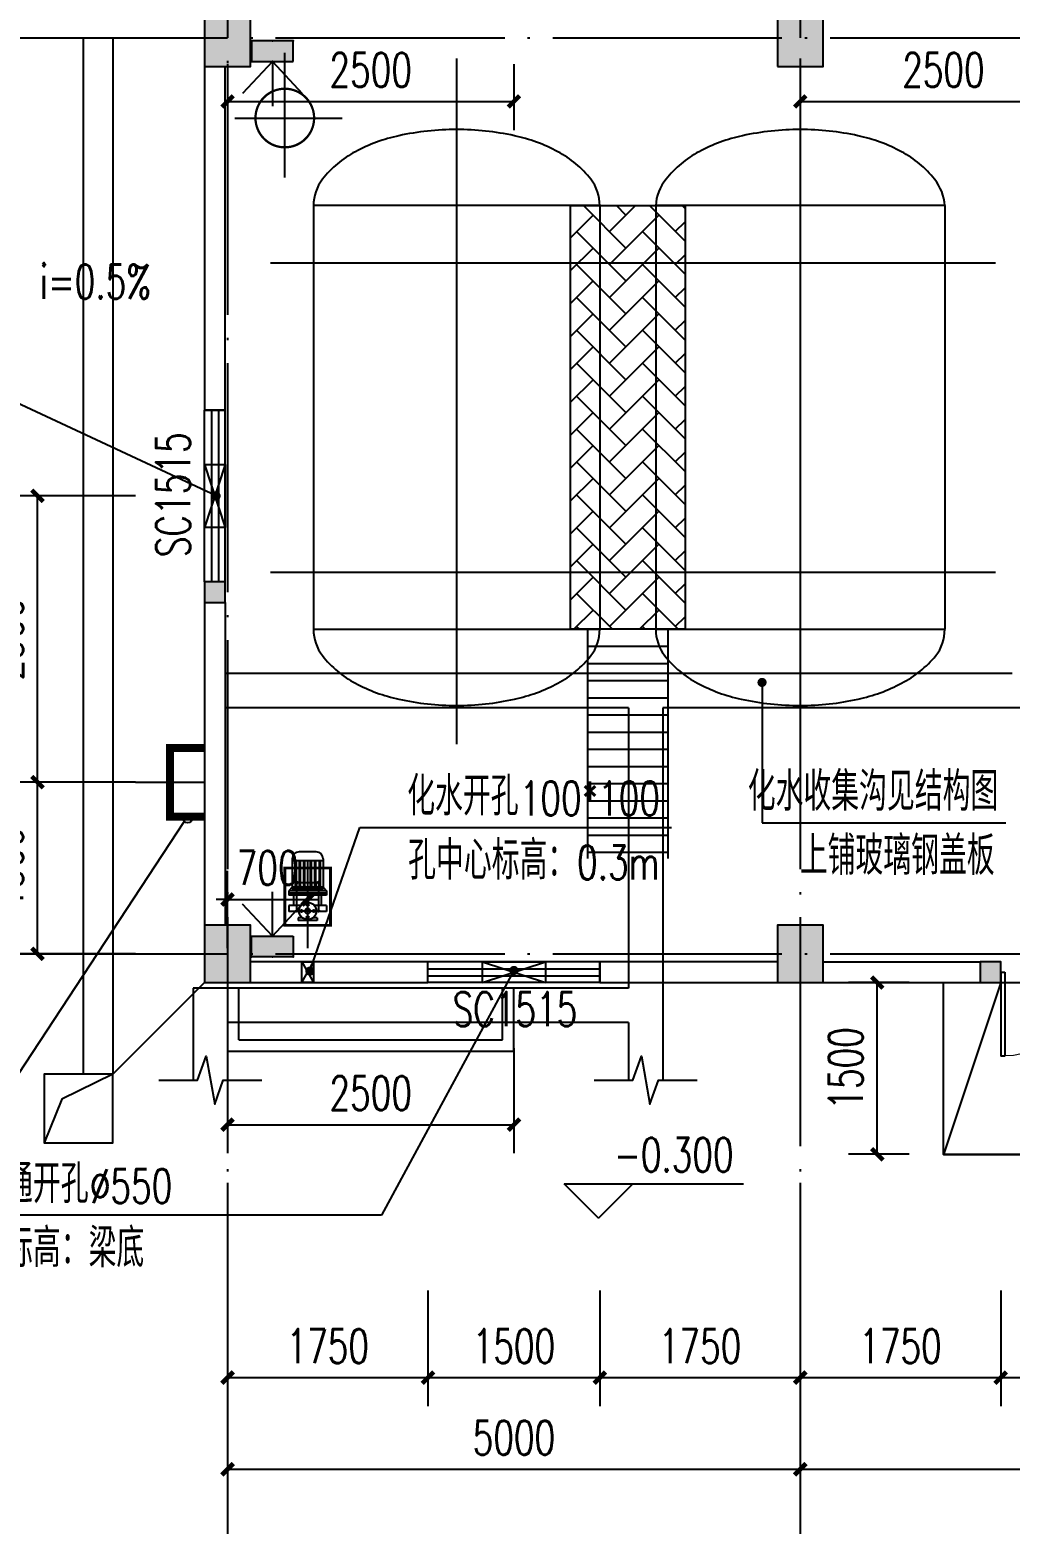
# Model space of a CAD drawing. Extents: x 36816 to 262577, y 14502 to 89811.
# Drawn here: x 200110 to 208668, y 33088 to 46137 of the extents above; entities that cross this region are included whole.
import ezdxf

# ---------------------------------------------------------------- set-up
doc = ezdxf.new("R2010")
doc.units = 0
doc.header["$LTSCALE"] = 1000
doc.header["$MEASUREMENT"] = 0
doc.linetypes.add('DOTE', pattern=[2.42, 2, -0.2, 0.02, -0.2])
doc.layers.get('0').update_dxf_attribs({"color": 8})
doc.layers.get('Defpoints').update_dxf_attribs({"color": 8})
for name, color, linetype in [('-人员定位', 6, 'Continuous'), ('3T_WOOD', 8, 'Continuous'), ('AXIS', 8, 'Continuous'), ('COLUMN', 8, 'Continuous'), ('DIM_ELEV', 8, 'Continuous'), ('DIM_IDEN', 8, 'Continuous'), ('DIM_LEAD', 8, 'Continuous'), ('DIM_SYMB', 8, 'Continuous'), ('DOTE', 8, 'DOTE'), ('PUB_DIM', 8, 'Continuous'), ('PUB_HATCH', 8, 'Continuous'), ('PUB_TEXT', 8, 'Continuous'), ('WALL', 8, 'Continuous'), ('WINDOW', 8, 'Continuous'), ('WINDOW_TEXT', 8, 'Continuous'), ('坡道', 8, 'Continuous'), ('设备', 8, 'Continuous')]:
    doc.layers.add(name, color=color, linetype=linetype)
doc.styles.add('_TCH_DIM', font='simplex.shx', dxfattribs={"bigfont": 'gbcbig.shx'})
doc.styles.add('_TCH_DIM_T3', font='simplex.shx', dxfattribs={"width": 0.705882, "bigfont": 'gbcbig.shx'})
doc.styles.add('_TCH_WINDOW', font='simplex.shx', dxfattribs={"bigfont": 'gbcbig.shx'})
doc.dimstyles.new('_TCH_ARCH&&100', dxfattribs={"dimtxt": 297.5, "dimasz": 100, "dimexe": 250, "dimexo": 300, "dimgap": 126.25, "dimtad": 1, "dimdec": 0, "dimzin": 0, "dimdsep": 46, "dimtxsty": '_TCH_DIM_T3', "dimblk": 'ARCHTICK', "dimcen": 0.09, "dimclrt": 7, "dimazin": 2, "dimtfac": 1, "dimtdec": 0, "dimtix": 1, "dimtmove": 2, "dimatfit": 3, "dimldrblk": 'ARCHTICK', "dimfxl": 0, "dimtolj": 1, "dimtzin": 0, "dimarcsym": 0})

# ---------------------------------------------------------------- blocks, each defined once
blk = doc.blocks.new('_ArchTick')
at = {"color": 0, "linetype": 'ByBlock', "const_width": 0.4}
blk.add_lwpolyline([(-0.5, -0.5), (0.5, 0.5)], dxfattribs=at)
blk = doc.blocks.new('*D36')
at = {"layer": 'Defpoints', "color": 0, "transparency": 16777216}
for p in [(202536, 38543), (201836, 37817), (202536, 37817)]:
    blk.add_point(p, dxfattribs=at)
at = {"layer": 'PUB_DIM', "color": 0, "lineweight": -2, "transparency": 16777216}
for p, q in [((201836, 38117), (201836, 38793)), ((202536, 38117), (202536, 38793)), ((201836, 38543), (201736, 38543)), ((201836, 38543), (202536, 38543)), ((202536, 38543), (202636, 38543))]:
    blk.add_line(p, q, dxfattribs=at)
at = {"layer": 'PUB_DIM', "color": 0, "lineweight": -2, "transparency": 16777216, "xscale": 100, "yscale": 100, "zscale": 100}
blk.add_blockref('_ArchTick', (201836, 38543), dxfattribs=at)
at = {"layer": 'PUB_DIM', "color": 0, "lineweight": -2, "transparency": 16777216, "xscale": 100, "yscale": 100, "zscale": 100, "rotation": 180}
blk.add_blockref('_ArchTick', (202536, 38543), dxfattribs=at)
at = {"layer": 'PUB_DIM', "color": 7, "transparency": 16777216, "insert": (202186, 38818), "char_height": 297.5, "attachment_point": 5, "style": '_TCH_DIM_T3'}
blk.add_mtext('\\A1;700', dxfattribs=at)
blk = doc.blocks.new('*D39')
at = {"layer": 'Defpoints', "color": 0, "transparency": 16777216}
for p in [(207508, 37817), (208086, 37817), (208086, 36317)]:
    blk.add_point(p, dxfattribs=at)
at = {"layer": 'PUB_DIM', "color": 0, "lineweight": -2, "transparency": 16777216}
for p, q in [((207786, 37817), (207258, 37817)), ((207508, 36317), (207508, 37817)), ((207786, 36317), (207258, 36317))]:
    blk.add_line(p, q, dxfattribs=at)
at = {"layer": 'PUB_DIM', "color": 0, "lineweight": -2, "transparency": 16777216, "xscale": 100, "yscale": 100, "zscale": 100}
for p, rotation in [((207508, 37817), 90), ((207508, 36317), 270)]:
    blk.add_blockref('_ArchTick', p, dxfattribs=dict(at, rotation=rotation))
at = {"layer": 'PUB_DIM', "color": 7, "transparency": 16777216, "insert": (207233, 37067), "char_height": 297.5, "attachment_point": 5, "rotation": 90, "style": '_TCH_DIM_T3'}
blk.add_mtext('\\A1;1500', dxfattribs=at)
blk = doc.blocks.new('*D40')
at = {"layer": 'Defpoints', "color": 0, "transparency": 16777216}
for p in [(206836, 46137), (209336, 46137), (209336, 45512)]:
    blk.add_point(p, dxfattribs=at)
at = {"layer": 'PUB_DIM', "color": 0, "lineweight": -2, "transparency": 16777216}
for p, q in [((206836, 45837), (206836, 45262)), ((209336, 45837), (209336, 45262)), ((206836, 45512), (209336, 45512))]:
    blk.add_line(p, q, dxfattribs=at)
at = {"layer": 'PUB_DIM', "color": 0, "lineweight": -2, "transparency": 16777216, "xscale": 100, "yscale": 100, "zscale": 100, "rotation": 180}
blk.add_blockref('_ArchTick', (206836, 45512), dxfattribs=at)
at = {"layer": 'PUB_DIM', "color": 0, "lineweight": -2, "transparency": 16777216, "xscale": 100, "yscale": 100, "zscale": 100}
blk.add_blockref('_ArchTick', (209336, 45512), dxfattribs=at)
at = {"layer": 'PUB_DIM', "color": 7, "transparency": 16777216, "insert": (208086, 45787), "char_height": 297.5, "attachment_point": 5, "style": '_TCH_DIM_T3'}
blk.add_mtext('\\A1;2500', dxfattribs=at)
blk = doc.blocks.new('*D41')
at = {"layer": 'Defpoints', "color": 0, "transparency": 16777216}
for p in [(201836, 46137), (204336, 46137), (204336, 45512)]:
    blk.add_point(p, dxfattribs=at)
at = {"layer": 'PUB_DIM', "color": 0, "lineweight": -2, "transparency": 16777216}
for p, q in [((201836, 45837), (201836, 45262)), ((204336, 45837), (204336, 45262)), ((201836, 45512), (204336, 45512))]:
    blk.add_line(p, q, dxfattribs=at)
at = {"layer": 'PUB_DIM', "color": 0, "lineweight": -2, "transparency": 16777216, "xscale": 100, "yscale": 100, "zscale": 100, "rotation": 180}
blk.add_blockref('_ArchTick', (201836, 45512), dxfattribs=at)
at = {"layer": 'PUB_DIM', "color": 0, "lineweight": -2, "transparency": 16777216, "xscale": 100, "yscale": 100, "zscale": 100}
blk.add_blockref('_ArchTick', (204336, 45512), dxfattribs=at)
at = {"layer": 'PUB_DIM', "color": 7, "transparency": 16777216, "insert": (203086, 45787), "char_height": 297.5, "attachment_point": 5, "style": '_TCH_DIM_T3'}
blk.add_mtext('\\A1;2500', dxfattribs=at)
blk = doc.blocks.new('*D53')
at = {"layer": 'Defpoints', "color": 0, "transparency": 16777216}
for p in [(201836, 37543), (204336, 37543), (204336, 36576)]:
    blk.add_point(p, dxfattribs=at)
at = {"layer": 'PUB_DIM', "color": 0, "lineweight": -2, "transparency": 16777216}
for p, q in [((201836, 37243), (201836, 36326)), ((204336, 37243), (204336, 36326)), ((201836, 36576), (204336, 36576))]:
    blk.add_line(p, q, dxfattribs=at)
at = {"layer": 'PUB_DIM', "color": 0, "lineweight": -2, "transparency": 16777216, "xscale": 100, "yscale": 100, "zscale": 100, "rotation": 180}
blk.add_blockref('_ArchTick', (201836, 36576), dxfattribs=at)
at = {"layer": 'PUB_DIM', "color": 0, "lineweight": -2, "transparency": 16777216, "xscale": 100, "yscale": 100, "zscale": 100}
blk.add_blockref('_ArchTick', (204336, 36576), dxfattribs=at)
at = {"layer": 'PUB_DIM', "color": 7, "transparency": 16777216, "insert": (203086, 36851), "char_height": 297.5, "attachment_point": 5, "style": '_TCH_DIM_T3'}
blk.add_mtext('\\A1;2500', dxfattribs=at)
blk = doc.blocks.new('*D136')
at = {"layer": 'AXIS', "color": 0, "lineweight": -2, "transparency": 16777216}
for p, q in [((201033, 42067), (199927, 42067)), ((200177, 39567), (200177, 42067)), ((201033, 39567), (199927, 39567))]:
    blk.add_line(p, q, dxfattribs=at)
at = {"layer": 'Defpoints', "color": 0, "transparency": 16777216}
for p in [(200177, 42067), (201333, 42067), (201333, 39567)]:
    blk.add_point(p, dxfattribs=at)
at = {"layer": 'AXIS', "color": 0, "lineweight": -2, "transparency": 16777216, "xscale": 100, "yscale": 100, "zscale": 100}
for p, rotation in [((200177, 42067), 90), ((200177, 39567), 270)]:
    blk.add_blockref('_ArchTick', p, dxfattribs=dict(at, rotation=rotation))
at = {"layer": 'AXIS', "color": 7, "transparency": 16777216, "insert": (199902, 40817), "char_height": 297.5, "attachment_point": 5, "rotation": 90, "style": '_TCH_DIM_T3'}
blk.add_mtext('\\A1;2500', dxfattribs=at)
blk = doc.blocks.new('*D137')
at = {"layer": 'AXIS', "color": 0, "lineweight": -2, "transparency": 16777216}
for p, q in [((201033, 39567), (199927, 39567)), ((200177, 38067), (200177, 39567)), ((201033, 38067), (199927, 38067))]:
    blk.add_line(p, q, dxfattribs=at)
at = {"layer": 'Defpoints', "color": 0, "transparency": 16777216}
for p in [(200177, 39567), (201333, 39567), (201333, 38067)]:
    blk.add_point(p, dxfattribs=at)
at = {"layer": 'AXIS', "color": 0, "lineweight": -2, "transparency": 16777216, "xscale": 100, "yscale": 100, "zscale": 100}
for p, rotation in [((200177, 39567), 90), ((200177, 38067), 270)]:
    blk.add_blockref('_ArchTick', p, dxfattribs=dict(at, rotation=rotation))
at = {"layer": 'AXIS', "color": 7, "transparency": 16777216, "insert": (199902, 38817), "char_height": 297.5, "attachment_point": 5, "rotation": 90, "style": '_TCH_DIM_T3'}
blk.add_mtext('\\A1;1500', dxfattribs=at)
blk = doc.blocks.new('*D147')
at = {"layer": 'Defpoints', "color": 0, "transparency": 16777216}
for p in [(201836, 35427), (203586, 35427), (203586, 34367)]:
    blk.add_point(p, dxfattribs=at)
at = {"layer": 'PUB_DIM', "color": 0, "lineweight": -2, "transparency": 16777216}
for p, q in [((201836, 35127), (201836, 34117)), ((203586, 35127), (203586, 34117)), ((201836, 34367), (203586, 34367))]:
    blk.add_line(p, q, dxfattribs=at)
at = {"layer": 'PUB_DIM', "color": 0, "lineweight": -2, "transparency": 16777216, "xscale": 100, "yscale": 100, "zscale": 100, "rotation": 180}
blk.add_blockref('_ArchTick', (201836, 34367), dxfattribs=at)
at = {"layer": 'PUB_DIM', "color": 0, "lineweight": -2, "transparency": 16777216, "xscale": 100, "yscale": 100, "zscale": 100}
blk.add_blockref('_ArchTick', (203586, 34367), dxfattribs=at)
at = {"layer": 'PUB_DIM', "color": 7, "transparency": 16777216, "insert": (202711, 34642), "char_height": 297.5, "attachment_point": 5, "style": '_TCH_DIM_T3'}
blk.add_mtext('\\A1;1750', dxfattribs=at)
blk = doc.blocks.new('*D148')
at = {"layer": 'Defpoints', "color": 0, "transparency": 16777216}
for p in [(203586, 35427), (205086, 35427), (205086, 34367)]:
    blk.add_point(p, dxfattribs=at)
at = {"layer": 'PUB_DIM', "color": 0, "lineweight": -2, "transparency": 16777216}
for p, q in [((203586, 35127), (203586, 34117)), ((205086, 35127), (205086, 34117)), ((203586, 34367), (205086, 34367))]:
    blk.add_line(p, q, dxfattribs=at)
at = {"layer": 'PUB_DIM', "color": 0, "lineweight": -2, "transparency": 16777216, "xscale": 100, "yscale": 100, "zscale": 100, "rotation": 180}
blk.add_blockref('_ArchTick', (203586, 34367), dxfattribs=at)
at = {"layer": 'PUB_DIM', "color": 0, "lineweight": -2, "transparency": 16777216, "xscale": 100, "yscale": 100, "zscale": 100}
blk.add_blockref('_ArchTick', (205086, 34367), dxfattribs=at)
at = {"layer": 'PUB_DIM', "color": 7, "transparency": 16777216, "insert": (204336, 34642), "char_height": 297.5, "attachment_point": 5, "style": '_TCH_DIM_T3'}
blk.add_mtext('\\A1;1500', dxfattribs=at)
blk = doc.blocks.new('*D149')
at = {"layer": 'Defpoints', "color": 0, "transparency": 16777216}
for p in [(205086, 35427), (206836, 35427), (206836, 34367)]:
    blk.add_point(p, dxfattribs=at)
at = {"layer": 'PUB_DIM', "color": 0, "lineweight": -2, "transparency": 16777216}
for p, q in [((205086, 35127), (205086, 34117)), ((206836, 35127), (206836, 34117)), ((205086, 34367), (206836, 34367))]:
    blk.add_line(p, q, dxfattribs=at)
at = {"layer": 'PUB_DIM', "color": 0, "lineweight": -2, "transparency": 16777216, "xscale": 100, "yscale": 100, "zscale": 100, "rotation": 180}
blk.add_blockref('_ArchTick', (205086, 34367), dxfattribs=at)
at = {"layer": 'PUB_DIM', "color": 0, "lineweight": -2, "transparency": 16777216, "xscale": 100, "yscale": 100, "zscale": 100}
blk.add_blockref('_ArchTick', (206836, 34367), dxfattribs=at)
at = {"layer": 'PUB_DIM', "color": 7, "transparency": 16777216, "insert": (205961, 34642), "char_height": 297.5, "attachment_point": 5, "style": '_TCH_DIM_T3'}
blk.add_mtext('\\A1;1750', dxfattribs=at)
blk = doc.blocks.new('*D150')
at = {"layer": 'Defpoints', "color": 0, "transparency": 16777216}
for p in [(206836, 35427), (208586, 35427), (208586, 34367)]:
    blk.add_point(p, dxfattribs=at)
at = {"layer": 'PUB_DIM', "color": 0, "lineweight": -2, "transparency": 16777216}
for p, q in [((206836, 35127), (206836, 34117)), ((208586, 35127), (208586, 34117)), ((206836, 34367), (208586, 34367))]:
    blk.add_line(p, q, dxfattribs=at)
at = {"layer": 'PUB_DIM', "color": 0, "lineweight": -2, "transparency": 16777216, "xscale": 100, "yscale": 100, "zscale": 100, "rotation": 180}
blk.add_blockref('_ArchTick', (206836, 34367), dxfattribs=at)
at = {"layer": 'PUB_DIM', "color": 0, "lineweight": -2, "transparency": 16777216, "xscale": 100, "yscale": 100, "zscale": 100}
blk.add_blockref('_ArchTick', (208586, 34367), dxfattribs=at)
at = {"layer": 'PUB_DIM', "color": 7, "transparency": 16777216, "insert": (207711, 34642), "char_height": 297.5, "attachment_point": 5, "style": '_TCH_DIM_T3'}
blk.add_mtext('\\A1;1750', dxfattribs=at)
blk = doc.blocks.new('*D151')
at = {"layer": 'Defpoints', "color": 0, "transparency": 16777216}
for p in [(208586, 35427), (210086, 35427), (210086, 34367)]:
    blk.add_point(p, dxfattribs=at)
at = {"layer": 'PUB_DIM', "color": 0, "lineweight": -2, "transparency": 16777216}
for p, q in [((208586, 35127), (208586, 34117)), ((210086, 35127), (210086, 34117)), ((208586, 34367), (210086, 34367))]:
    blk.add_line(p, q, dxfattribs=at)
at = {"layer": 'PUB_DIM', "color": 0, "lineweight": -2, "transparency": 16777216, "xscale": 100, "yscale": 100, "zscale": 100, "rotation": 180}
blk.add_blockref('_ArchTick', (208586, 34367), dxfattribs=at)
at = {"layer": 'PUB_DIM', "color": 0, "lineweight": -2, "transparency": 16777216, "xscale": 100, "yscale": 100, "zscale": 100}
blk.add_blockref('_ArchTick', (210086, 34367), dxfattribs=at)
at = {"layer": 'PUB_DIM', "color": 7, "transparency": 16777216, "insert": (209336, 34642), "char_height": 297.5, "attachment_point": 5, "style": '_TCH_DIM_T3'}
blk.add_mtext('\\A1;1500', dxfattribs=at)
blk = doc.blocks.new('*D166')
at = {"layer": 'AXIS', "color": 0, "lineweight": -2, "transparency": 16777216}
for p, q in [((201836, 35767), (201836, 33317)), ((206836, 35767), (206836, 33317)), ((201836, 33567), (206836, 33567))]:
    blk.add_line(p, q, dxfattribs=at)
at = {"layer": 'Defpoints', "color": 0, "transparency": 16777216}
for p in [(201836, 36067), (206836, 36067), (206836, 33567)]:
    blk.add_point(p, dxfattribs=at)
at = {"layer": 'AXIS', "color": 0, "lineweight": -2, "transparency": 16777216, "xscale": 100, "yscale": 100, "zscale": 100, "rotation": 180}
blk.add_blockref('_ArchTick', (201836, 33567), dxfattribs=at)
at = {"layer": 'AXIS', "color": 0, "lineweight": -2, "transparency": 16777216, "xscale": 100, "yscale": 100, "zscale": 100}
blk.add_blockref('_ArchTick', (206836, 33567), dxfattribs=at)
at = {"layer": 'AXIS', "color": 7, "transparency": 16777216, "insert": (204336, 33842), "char_height": 297.5, "attachment_point": 5, "style": '_TCH_DIM_T3'}
blk.add_mtext('\\A1;5000', dxfattribs=at)
blk = doc.blocks.new('*D167')
at = {"layer": 'AXIS', "color": 0, "lineweight": -2, "transparency": 16777216}
for p, q in [((206836, 35767), (206836, 33317)), ((211836, 35767), (211836, 33317)), ((206836, 33567), (211836, 33567))]:
    blk.add_line(p, q, dxfattribs=at)
at = {"layer": 'Defpoints', "color": 0, "transparency": 16777216}
for p in [(206836, 36067), (211836, 36067), (211836, 33567)]:
    blk.add_point(p, dxfattribs=at)
at = {"layer": 'AXIS', "color": 0, "lineweight": -2, "transparency": 16777216, "xscale": 100, "yscale": 100, "zscale": 100, "rotation": 180}
blk.add_blockref('_ArchTick', (206836, 33567), dxfattribs=at)
at = {"layer": 'AXIS', "color": 0, "lineweight": -2, "transparency": 16777216, "xscale": 100, "yscale": 100, "zscale": 100}
blk.add_blockref('_ArchTick', (211836, 33567), dxfattribs=at)
at = {"layer": 'AXIS', "color": 7, "transparency": 16777216, "insert": (209336, 33842), "char_height": 297.5, "attachment_point": 5, "style": '_TCH_DIM_T3'}
blk.add_mtext('\\A1;5000', dxfattribs=at)
blk = doc.blocks.new('*D169')
at = {"layer": 'AXIS', "color": 0, "lineweight": -2, "transparency": 16777216}
for p, q in [((201836, 35767), (201836, 32517)), ((217836, 35767), (217836, 32517)), ((201836, 32767), (217836, 32767))]:
    blk.add_line(p, q, dxfattribs=at)
at = {"layer": 'Defpoints', "color": 0, "transparency": 16777216}
for p in [(201836, 36067), (217836, 36067), (217836, 32767)]:
    blk.add_point(p, dxfattribs=at)
at = {"layer": 'AXIS', "color": 0, "lineweight": -2, "transparency": 16777216, "xscale": 100, "yscale": 100, "zscale": 100, "rotation": 180}
blk.add_blockref('_ArchTick', (201836, 32767), dxfattribs=at)
at = {"layer": 'AXIS', "color": 0, "lineweight": -2, "transparency": 16777216, "xscale": 100, "yscale": 100, "zscale": 100}
blk.add_blockref('_ArchTick', (217836, 32767), dxfattribs=at)
at = {"layer": 'AXIS', "color": 7, "transparency": 16777216, "insert": (209836, 33042), "char_height": 297.5, "attachment_point": 5, "style": '_TCH_DIM_T3'}
blk.add_mtext('\\A1;16000', dxfattribs=at)
blk = doc.blocks.new('_FZH')
blk.add_lwpolyline([(-0.5, -0.5), (0.5, -0.5), (0.5, 0.5), (-0.5, 0.5)], close=True)
at = {"layer": 'PUB_HATCH'}
blk.add_solid([(-0.5, -0.5), (0.5, -0.5), (-0.5, 0.5), (0.5, 0.5)], dxfattribs=at)
blk = doc.blocks.new('$TCHSYS$WIN2D')
for p, q in [((-0.5, 0.5), (0.5, 0.5)), ((-0.5, 0.5), (-0.5, -0.5)), ((0.5, 0.5), (0.5, -0.5)), ((0.5, 0.1667), (-0.5, 0.1667)), ((0.5, -0.1667), (-0.5, -0.1667)), ((-0.5, -0.5), (0.5, -0.5))]:
    blk.add_line(p, q)
blk = doc.blocks.new('$DorLib2D$00000002')
for p, q in [((-0.5, 0), (-0.5, 0.4875)), ((-0.475, 0.4875), (-0.5, 0.4875)), ((-0.475, 0), (-0.475, 0.4875)), ((0.475, 0), (0.475, 0.4875)), ((0.475, 0.4875), (0.5, 0.4875)), ((0.5, 0), (0.5, 0.4875)), ((-0.5, 0), (-0.475, 0)), ((0.5, 0), (0.475, 0))]:
    blk.add_line(p, q)
at = {"lineweight": 13}
for centre, start, end in [((-0.4875, 0), 0, 88.53072), ((0.4875, 0), 91.46928, 180)]:
    blk.add_arc(centre, 0.4875, start, end, dxfattribs=at)
blk = doc.blocks.new('定位基站')
at = {"layer": '-人员定位', "ltscale": 0.01}
h = blk.add_hatch(color=256, dxfattribs=at)
h.dxf.hatch_style = 1
h.paths.add_polyline_path([(406524, 477798), (406524, 477617), (406162, 477617), (406162, 477798)])
at = {"layer": '-人员定位', "color": 6}
for p, q in [((406343, 477798), (406343, 478186)), ((406343, 477798), (406082, 478077)), ((406343, 477798), (406604, 478077)), ((406343, 477995), (406343, 477995)), ((406162, 477798), (406524, 477798)), ((406162, 477617), (406162, 477798)), ((406524, 477798), (406524, 477617)), ((406524, 477617), (406162, 477617))]:
    blk.add_line(p, q, dxfattribs=at)
for p in [(406343, 477798), (406162, 477617), (406343, 477617), (406524, 477617)]:
    blk.add_point(p, dxfattribs=at)

msp = doc.modelspace()

# ---------------------------------------------------------------- hatches: boundary and pattern name
at = {"layer": '设备'}
h = msp.add_hatch(dxfattribs=at)
h.set_pattern_fill('AR-HBONE', color=251, scale=2, style=0)
h.set_pattern_definition([(45, (-585.3, -80342.84), (3e-14, 287.3682), [609.6, -203.2]), (135, (-441.62, -80199.15), (3e-14, 287.3682), [609.6, -203.2])])
h.paths.add_polyline_path([(204829.8, 40901.9), (204829.8, 44601.9), (205829.8, 44601.9), (205829.8, 40901.9)])

# ---------------------------------------------------------------- linework, layer by layer
at = {"color": 6}
for p, q in [((201635.8, 42341.9), (201815.8, 41791.9)), ((201815.8, 42341.9), (201635.8, 41791.9)), ((202485.8, 37816.9), (202585.8, 37996.9)), ((202485.8, 37996.9), (202585.8, 37816.9)), ((204060.8, 37816.9), (204610.8, 37996.9)), ((204060.8, 37996.9), (204610.8, 37816.9))]:
    msp.add_line(p, q, dxfattribs=at)
for points in [[(201815.8, 42341.9), (201815.8, 41791.9), (201635.8, 41791.9), (201635.8, 42341.9)], [(202485.8, 37996.9), (202585.8, 37996.9), (202585.8, 37816.9), (202485.8, 37816.9)], [(204060.8, 37996.9), (204610.8, 37996.9), (204610.8, 37816.9), (204060.8, 37816.9)]]:
    msp.add_lwpolyline(points, close=True, dxfattribs=at)
at = {"const_width": 70}
msp.add_lwpolyline([(201634.7, 39866.6), (201334.7, 39866.6), (201334.7, 39266.6), (201634.7, 39266.6)], dxfattribs=at)
at = {"layer": '3T_WOOD', "color": 117}
for p, q in [((208685.8, 40516.9, 0), (201815.8, 40516.9, 0)), ((205335.8, 40216.9, 0), (201815.8, 40216.9, 0)), ((205335.8, 40216.9, 0), (205335.8, 37766.9, 0)), ((205635.8, 40216.9, 0), (205635.8, 36964.4, 0)), ((208985.8, 40216.9, 0), (205635.8, 40216.9, 0)), ((201535.8, 37766.9, 0), (201535.8, 36964.4, 0)), ((205335.8, 37766.9, 0), (201535.8, 37766.9, 0)), ((201835.8, 37766.9, 0), (201835.8, 36964.4, 0)), ((201935.8, 37316.9, 0), (201935.8, 37766.9, 0)), ((204235.8, 37316.9, 0), (204235.8, 37766.9, 0)), ((204335.8, 37216.9, 0), (204335.8, 37766.9, 0)), ((205335.8, 37466.9, 0), (201835.8, 37466.9, 0)), ((205335.8, 37466.9, 0), (205335.8, 36964.4, 0)), ((201835.8, 37216.9, 0), (204335.8, 37216.9, 0)), ((201935.8, 37316.9, 0), (204235.8, 37316.9, 0))]:
    msp.add_line(p, q, dxfattribs=at)
at = {"layer": '3T_WOOD'}
msp.add_line((201635.8, 37816.9), (200835.8, 37016.9), dxfattribs=at)
for points in [[(200575.8, 46066.9), (200575.8, 37016.9)], [(200835.8, 46066.9), (200835.8, 37016.9)], [(200835.8, 37016.9), (200389.3, 36799.4), (200235.8, 36416.9)]]:
    msp.add_lwpolyline(points, dxfattribs=at)
msp.add_lwpolyline([(200835.8, 37016.9), (200235.8, 37016.9), (200235.8, 36416.9), (200835.8, 36416.9)], close=True, dxfattribs=at)
at = {"layer": 'AXIS'}
for p, q in [((201835.8, 36066.9), (201835.8, 32066.9)), ((206835.8, 36066.9), (206835.8, 32066.9))]:
    msp.add_line(p, q, dxfattribs=at)
at = {"layer": 'DIM_ELEV'}
for p, q in [((205075.2, 35759.4), (204775.2, 36059.4)), ((204775.2, 36059.4), (206340.2, 36059.4)), ((205075.2, 35759.4), (205375.2, 36059.4))]:
    msp.add_line(p, q, dxfattribs=at)
at = {"layer": 'DIM_IDEN'}
msp.add_line((201458.4, 39224.9), (199811.4, 36717.4), dxfattribs=at)
msp.add_circle((201487.5, 39252.8), 40.3, dxfattribs=at)
at = {"layer": 'DIM_LEAD'}
for p, q in [((201735.8, 42066.9), (199199.5, 43250.5)), ((206502.3, 40438), (206502.3, 39212.4)), ((202555.1, 37917), (202991, 39171.5)), ((202991, 39171.5), (205712.4, 39171.5)), ((206502.3, 39212.4), (208630.9, 39212.4)), ((204336.4, 37922.9), (203180, 35786.2)), ((203180, 35786.2), (199545.7, 35786.2))]:
    msp.add_line(p, q, dxfattribs=at)
at = {"layer": 'DIM_LEAD', "const_width": 40}
for points in [[(201753.9, 42058.4, 1), (201717.7, 42075.3, 1)], [(206502.3, 40458, 1), (206502.3, 40418, 1)], [(202548.6, 37898.1, 1), (202561.7, 37935.9, 1)], [(204345.9, 37940.5, 1), (204326.9, 37905.3, 1)]]:
    msp.add_lwpolyline(points, format="xyb", close=True, dxfattribs=at)
at = {"layer": 'DIM_SYMB'}
for points in [[(200706.5, 43684.2, 0, 0, 0), (200706.5, 43130.4, 80, 0, 0), (200706.5, 42830.4, 0, 0, 0)], [(204046.3, 40350, 0, 0, 0), (204343.2, 40350, 40, 0, 0), (204493.2, 40350, 0, 0, 0)], [(205483, 38234, 0, 0, 0), (205483, 38470.8, 40, 0, 0), (205483, 38620.8, 0, 0, 0)]]:
    msp.add_lwpolyline(points, format="xyseb", dxfattribs=at)
for points in [[(201235.8, 36964.4), (201573.3, 36964.4), (201649.7, 37174.4), (201723.8, 36754.4), (201798.3, 36964.4), (202135.8, 36964.4)], [(205035.8, 36964.4), (205373.3, 36964.4), (205449.7, 37174.4), (205523.8, 36754.4), (205598.3, 36964.4), (205935.8, 36964.4)]]:
    msp.add_lwpolyline(points, dxfattribs=at)
at = {"layer": 'DOTE'}
for p, q in [((201835.8, 48066.9), (201835.8, 36066.9)), ((206835.8, 48066.9), (206835.8, 36066.9)), ((199835.8, 46066.9), (219835.8, 46066.9)), ((201033.4, 39566.6), (201635.8, 39566.6)), ((199835.8, 38066.9), (219835.8, 38066.9))]:
    msp.add_line(p, q, dxfattribs=at)
at = {"layer": 'WALL'}
for p, q in [((201635.8, 45816.9), (201635.8, 42816.9)), ((201815.8, 42816.9), (201815.8, 45816.9)), ((201635.8, 42816.9), (201815.8, 42816.9)), ((201635.8, 41136.9), (201635.8, 38316.9)), ((201815.8, 41136.9), (201815.8, 38316.9)), ((203585.8, 37996.9), (202035.8, 37996.9)), ((203585.8, 37816.9), (203585.8, 37996.9)), ((206635.8, 37996.9), (205085.8, 37996.9)), ((205085.8, 37996.9), (205085.8, 37816.9)), ((207035.8, 37996.9), (208405.8, 37996.9)), ((202035.8, 37816.9), (203585.8, 37816.9)), ((205085.8, 37816.9), (206635.8, 37816.9)), ((207035.8, 37816.9), (208405.8, 37816.9))]:
    msp.add_line(p, q, dxfattribs=at)
at = {"layer": 'WINDOW'}
msp.add_line((208585.8, 37816.9), (210085.8, 37816.9), dxfattribs=at)
at = {"layer": '坡道', "color": 2}
msp.add_lwpolyline([(210085.8, 37816.9), (210585.8, 37816.9), (210585.8, 36316.9), (208085.8, 36316.9), (208085.8, 37816.9), (208585.8, 37816.9), (208085.8, 36316.9), (210585.8, 36316.9), (210085.8, 37816.9)], dxfattribs=at)
at = {"layer": '设备', "color": 251}
for p, q in [((202335.8, 44846.8), (202335.8, 45935.7)), ((203835.8, 45887.2, 0), (203835.8, 39897.8, 0)), ((206835.8, 45887.2, 0), (206835.8, 39599.2, 0)), ((201899.1, 45366.9), (202835.7, 45366.9)), ((205085.8, 44601.8, 0), (202585.8, 44601.8, 0)), ((202585.8, 44601.8, 0), (202585.9, 40902.2, 0)), ((205085.8, 44601.8, 0), (202585.8, 44601.8, 0)), ((205085.8, 44601.8, 0), (202585.8, 44601.8, 0)), ((202585.8, 44601.8, 0), (202585.8, 40902.2, 0)), ((204829.8, 44601.9, 0), (205829.8, 44601.9, 0)), ((204829.8, 40901.9, 0), (204829.8, 44601.9, 0)), ((205085.8, 44601.8, 0), (205085.9, 40902.2, 0)), ((205085.8, 44601.8, 0), (205085.8, 40902.2, 0)), ((208097.8, 44601.8, 0), (205573.8, 44601.8, 0)), ((205573.8, 44601.8, 0), (205573.9, 40902.2, 0)), ((208097.8, 44601.8, 0), (205573.8, 44601.8, 0)), ((208097.8, 44601.8, 0), (205573.8, 44601.8, 0)), ((205573.8, 44601.8, 0), (205573.8, 40902.2, 0)), ((205829.8, 44601.9, 0), (205829.8, 40901.9, 0)), ((208097.8, 44601.8, 0), (208097.9, 40902.2, 0)), ((208097.8, 44601.8, 0), (208097.8, 40902.2, 0)), ((202210.7, 44101.9, 0), (208541.6, 44101.9, 0)), ((202210.7, 41401.9, 0), (208541.6, 41401.9, 0)), ((202585.8, 40902.2, 0), (205085.8, 40902.2, 0)), ((205829.8, 40901.9, 0), (204829.8, 40901.9, 0)), ((204979.8, 40901.9, 0), (204979.8, 38901.9, 0)), ((205573.8, 40902.2, 0), (208097.8, 40902.2, 0)), ((205679.8, 40901.9, 0), (205679.8, 38901.9, 0)), ((205679.8, 40751.9, 0), (204979.8, 40751.9, 0)), ((205679.8, 40601.9, 0), (204979.8, 40601.9, 0)), ((205679.8, 40451.9, 0), (204979.8, 40451.9, 0)), ((205679.8, 40301.9, 0), (204979.8, 40301.9, 0)), ((205679.8, 40151.9, 0), (204979.8, 40151.9, 0)), ((205679.8, 40001.9, 0), (204979.8, 40001.9, 0)), ((205679.8, 39851.9, 0), (204979.8, 39851.9, 0)), ((205679.8, 39701.9, 0), (204979.8, 39701.9, 0)), ((205679.8, 39551.9, 0), (204979.8, 39551.9, 0)), ((205679.8, 39401.9, 0), (204979.8, 39401.9, 0)), ((205679.8, 39251.9, 0), (204979.8, 39251.9, 0)), ((205679.8, 39101.9, 0), (204979.8, 39101.9, 0)), ((202400.6, 38898.9), (202400.6, 38643.9)), ((202610.6, 38958.9), (202460.6, 38958.9)), ((202670.6, 38898.9), (202670.6, 38643.9)), ((205679.8, 38951.9, 0), (204979.8, 38951.9, 0)), ((202670.6, 38878.9), (202400.6, 38878.9)), ((202426.9, 38878.9), (202426.9, 38659.5)), ((202435.9, 38878.9), (202435.9, 38663.2)), ((202464.8, 38660.4), (202464.8, 38878.9)), ((202473.8, 38663.2), (202473.8, 38878.9)), ((202502.8, 38660.4), (202502.8, 38878.9)), ((202511.7, 38663.2), (202511.7, 38878.9)), ((202535.6, 38271.6), (202535.6, 38871.8)), ((202559.5, 38663.2), (202559.5, 38878.9)), ((202568.4, 38660.4), (202568.4, 38878.9)), ((202597.4, 38663.2), (202597.4, 38878.9)), ((202606.4, 38660.4), (202606.4, 38878.9)), ((202635.3, 38878.9), (202635.3, 38663.2)), ((202644.3, 38878.9), (202644.3, 38659.5)), ((202400.6, 38648.9), (202370.6, 38618.9)), ((202670.6, 38648.9), (202400.6, 38648.9)), ((202670.6, 38643.9), (202400.6, 38643.9)), ((202660.6, 38633.9), (202410.6, 38633.9)), ((202415.6, 38618.9), (202415.6, 38633.9)), ((202426.9, 38659.5), (202437.4, 38648.9)), ((202435.9, 38663.2), (202449.9, 38648.9)), ((202464.8, 38694.4), (202464.8, 38660.4)), ((202464.8, 38660.4), (202472.9, 38648.8)), ((202473.8, 38663.2), (202483.7, 38648.9)), ((202502.8, 38694.4), (202502.8, 38660.4)), ((202502.8, 38660.4), (202510.8, 38648.8)), ((202511.7, 38663.2), (202521.7, 38648.9)), ((202559.5, 38663.2), (202549.5, 38648.9)), ((202568.4, 38660.4), (202560.4, 38648.8)), ((202568.4, 38694.4), (202568.4, 38660.4)), ((202597.4, 38663.2), (202587.5, 38648.9)), ((202606.4, 38660.4), (202598.4, 38648.8)), ((202606.4, 38694.4), (202606.4, 38660.4)), ((202635.3, 38663.2), (202621.3, 38648.9)), ((202644.3, 38659.5), (202633.8, 38648.9)), ((202655.6, 38618.9), (202655.6, 38633.9)), ((202670.6, 38648.9), (202700.6, 38618.9)), ((202370.6, 38618.9), (202370.6, 38578.9)), ((202700.6, 38618.9), (202370.6, 38618.9)), ((202700.6, 38598.9), (202370.6, 38598.9)), ((202700.6, 38578.9), (202370.6, 38578.9)), ((202415.6, 38488.9), (202415.6, 38578.9)), ((202655.6, 38488.9), (202655.6, 38578.9)), ((202700.6, 38618.9), (202700.6, 38578.9)), ((202370.6, 38488.9), (202370.6, 38438.9)), ((202477.2, 38488.9), (202370.6, 38488.9)), ((202460.7, 38438.9), (202370.6, 38438.9)), ((202489.3, 38382.9), (202453.1, 38382.9)), ((202453.1, 38382.9), (202453.1, 38358.9)), ((202539.7, 38488.9), (202531.5, 38488.9)), ((202618.1, 38382.9), (202581.9, 38382.9)), ((202700.6, 38488.9), (202594, 38488.9)), ((202700.6, 38438.9), (202610.5, 38438.9)), ((202618.1, 38382.9), (202618.1, 38358.9)), ((202700.6, 38488.9), (202700.6, 38438.9)), ((202618.1, 38358.9), (202453.1, 38358.9)), ((201835.8, 37866.9), (201835.8, 37266.9))]:
    msp.add_line(p, q, dxfattribs=at)
at = {"layer": '设备', "color": 251, "const_width": 20}
msp.add_lwpolyline([(202079.8, 45366.9, 1), (202591.8, 45366.9, 1)], format="xyb", close=True, dxfattribs=at)
at = {"layer": '设备', "color": 251, "const_width": 25}
msp.add_lwpolyline([(202735.6, 38816.9), (202735.6, 38316.9), (202335.6, 38316.9), (202335.6, 38816.9), (202735.6, 38816.9)], dxfattribs=at)
at = {"layer": '设备', "color": 251}
for points in [[(202335.6, 38816.9), (202735.6, 38816.9), (202735.6, 38316.9), (202335.6, 38316.9)], [(202440.6, 38691.9), (202630.6, 38691.9), (202630.6, 38441.9), (202440.6, 38441.9)], [(202630.6, 38691.9), (202630.6, 38441.9), (202440.6, 38441.9), (202440.6, 38691.9)]]:
    msp.add_lwpolyline(points, close=True, dxfattribs=at)
for centre, radius in [((202440.6, 38691.9), 8), ((202630.6, 38691.9), 8), ((202535.6, 38441.9), 75), ((202535.6, 38496.9), 9), ((202440.6, 38441.9), 8), ((202480.6, 38441.9), 9), ((202535.6, 38441.9), 22.5), ((202535.6, 38386.9), 9), ((202590.6, 38441.9), 9), ((202630.6, 38441.9), 8)]:
    msp.add_circle(centre, radius, dxfattribs=at)
for centre, radius, start, end in [((203652.3, 43751, 0), 1496.1, 102.37615, 117.91203), ((203835.8, 42914.6, 0), 2352.4, 90.0002, 102.37615), ((203835.8, 42914.6, 0), 2352.4, 77.62425, 90.0002), ((204019.4, 43751, 0), 1496.1, 62.08837, 77.62425), ((206652.3, 43751, 0), 1496.1, 102.37615, 117.91203), ((206835.8, 42914.6, 0), 2352.4, 90.0002, 102.37615), ((206835.8, 42914.6, 0), 2352.4, 77.62425, 90.0002), ((207019.4, 43751, 0), 1496.1, 62.08837, 77.62425), ((203373.5, 44277.3, 0), 900.5, 117.91203, 141.97753), ((204298.2, 44277.3, 0), 900.5, 38.02287, 62.08837), ((206373.5, 44277.3, 0), 900.5, 117.91203, 141.97753), ((207298.2, 44277.3, 0), 900.5, 38.02287, 62.08837), ((202963.2, 44601.9, 0), 377.3, 142.4261, 179.98828), ((204708.5, 44601.9, 0), 377.3, 0.00847, 37.57434), ((205963.2, 44581.9, 0), 389.9, 140.09914, 177.04483), ((207708.4, 44581.9, 0), 389.9, 2.95168, 39.9011), ((202963.2, 40902.1, 0), 377.3, 180.01214, 217.57432), ((204708.5, 40902.1, 0), 377.3, 322.42607, 359.99194), ((205951.2, 40902.1, 0), 377.3, 180.01214, 217.57432), ((207720.5, 40902.1, 0), 377.3, 322.42607, 359.99194), ((203373.5, 41226.7, 0), 900.5, 218.02288, 242.08839), ((204298.2, 41226.7, 0), 900.5, 297.91204, 321.97755), ((206361.5, 41226.7, 0), 900.5, 218.02288, 242.08839), ((207289.9, 41272.6, 0), 945, 297.05265, 320.54195), ((203652.3, 41753, 0), 1496.1, 242.08839, 257.62427), ((204019.4, 41753, 0), 1496.1, 282.37617, 297.91204), ((206640.3, 41753, 0), 1496.1, 242.08839, 257.62427), ((207019.4, 41753, 0), 1496.1, 282.37617, 297.91204), ((203835.8, 42589.4, 0), 2352.4, 257.62427, 270.00022), ((203835.8, 42589.4, 0), 2352.4, 270.00022, 282.37617), ((206835.8, 42701.1, 0), 2464.1, 257.90902, 270.00101), ((206835.8, 42589.4, 0), 2352.4, 270.00022, 282.37617), ((202460.6, 38898.9), 60, 90, 180), ((202610.6, 38898.9), 60, 0, 90), ((202410.6, 38643.9), 10, 180, 270), ((202660.6, 38643.9), 10, 270, 0)]:
    msp.add_arc(centre, radius, start, end, dxfattribs=at)

# ---------------------------------------------------------------- block references
at = {"layer": '-人员定位', "xscale": -1, "rotation": 180}
msp.add_blockref('定位基站', (-204115.5, 523657.5), dxfattribs=at)
at = {"layer": '-人员定位'}
msp.add_blockref('定位基站', (-204115.5, -439575.9), dxfattribs=at)
at = {"layer": 'COLUMN'}
for p, xscale, yscale, zscale in [((201835.8, 46066.9), 400, 500, 500), ((206835.8, 46066.9), 400, 500, 500), ((201725.8, 41226.9), 180, 180, 180), ((201835.8, 38066.9), 400, 500, 500), ((206835.8, 38066.9), 400, 500, 500), ((208495.8, 37906.9), 180, 180, 180)]:
    msp.add_blockref('_FZH', p, dxfattribs=dict(at, xscale=xscale, yscale=yscale, zscale=zscale))
at = {"layer": 'WINDOW'}
ref = msp.add_blockref('$TCHSYS$WIN2D', (201725.8, 42066.9), dxfattribs=dict(at, xscale=-1500, yscale=180, zscale=-1500, rotation=270))
ref.add_attrib('A', 'SC1515', (201509.6, 41531.9), dxfattribs={"layer": 'WINDOW_TEXT', "height": 297.5, "rotation": 90, "style": '_TCH_WINDOW', "width": 0.705882})
ref = msp.add_blockref('$DorLib2D$00000002', (209335.8, 37906.9), dxfattribs=dict(at, xscale=1500, yscale=-1500, zscale=1500))
ref.add_attrib('A', 'GM1524', (208755.8, 38014.9), dxfattribs={"layer": 'WINDOW_TEXT', "height": 297.5, "style": '_TCH_WINDOW', "width": 0.705882})
ref = msp.add_blockref('$TCHSYS$WIN2D', (204335.8, 37906.9), dxfattribs=dict(at, xscale=-1500, yscale=-180, zscale=-1500))
ref.add_attrib('A', 'SC1515', (203800.8, 37435.9), dxfattribs={"layer": 'WINDOW_TEXT', "height": 297.5, "style": '_TCH_WINDOW', "width": 0.705882})

# ---------------------------------------------------------------- texts
at = {"layer": 'PUB_TEXT', "style": '_TCH_DIM', "width": 0.705882}
for s, p in [('i=0.5%%%', (200196.5, 43789.2)), ('100*100', (204387.4, 39276.5)), ('0.3m', (204887.4, 38716.5)), ('-0.300', (205210.2, 36164.4)), ('%%c550', (200633.7, 35891.2))]:
    msp.add_text(s, height=297.5, dxfattribs=at).set_placement(p)
at = {"layer": 'PUB_TEXT', "style": '_TCH_DIM'}
for s, p in [('化水收集沟见结构图', (206377.5, 39317.4)), ('化水开孔', (203404.4, 39276.5)), ('孔中心标高：', (203412.9, 38716.5)), ('上铺玻璃钢盖板', (206831.8, 38757.4)), ('暖通开孔', (199650.7, 35891.2)), ('顶标高：梁底', (199650.7, 35331.2))]:
    msp.add_text(s, height=337.59, dxfattribs=at).set_placement(p)

# ---------------------------------------------------------------- dimensions: what is measured, and where the dimension line sits
at = {"layer": 'AXIS'}
for p1, p2, distance, picture, middle in [((201333.4, 39566.6), (201333.4, 42066.9), 1156.5, '*D136', (199901.9, 40816.8)), ((201333.4, 38066.9), (201333.4, 39566.6), 1156.5, '*D137', (199901.9, 38816.8)), ((201835.8, 36066.9), (206835.8, 36066.9), -2500, '*D166', (204335.8, 33841.9)), ((201835.8, 36066.9), (217835.8, 36066.9), -3300, '*D169', (209835.8, 33041.9)), ((206835.8, 36066.9), (211835.8, 36066.9), -2500, '*D167', (209335.8, 33841.9))]:
    dim = msp.add_aligned_dim(p1=p1, p2=p2, distance=distance, dimstyle='_TCH_ARCH&&100', dxfattribs=at)
    dim.commit()
    dim.dimension.update_dxf_attribs({"geometry": picture, "text_midpoint": middle})
at = {"layer": 'PUB_DIM'}
for p1, p2, distance, picture, middle in [((201835.8, 46136.6), (204335.8, 46136.6), -624.8, '*D41', (203085.8, 45786.8)), ((206835.8, 46136.6), (209335.8, 46136.6), -624.8, '*D40', (208085.8, 45786.8)), ((201835.8, 37816.9), (202535.8, 37816.9), 726.1, '*D36', (202185.8, 38818)), ((208085.8, 36316.9), (208085.8, 37816.9), 577.5, '*D39', (207233.3, 37066.9)), ((201835.8, 37542.9), (204335.8, 37542.9), -966.4, '*D53', (203085.8, 36851.5)), ((201835.8, 35426.9), (203585.8, 35426.9), -1060, '*D147', (202710.8, 34641.9)), ((203585.8, 35426.9), (205085.8, 35426.9), -1060, '*D148', (204335.8, 34641.9)), ((205085.8, 35426.9), (206835.8, 35426.9), -1060, '*D149', (205960.8, 34641.9)), ((206835.8, 35426.9), (208585.8, 35426.9), -1060, '*D150', (207710.8, 34641.9)), ((208585.8, 35426.9), (210085.8, 35426.9), -1060, '*D151', (209335.8, 34641.9))]:
    dim = msp.add_aligned_dim(p1=p1, p2=p2, distance=distance, dimstyle='_TCH_ARCH&&100', dxfattribs=at)
    dim.commit()
    dim.dimension.update_dxf_attribs({"geometry": picture, "text_midpoint": middle})

doc.saveas('drawing.dxf')
